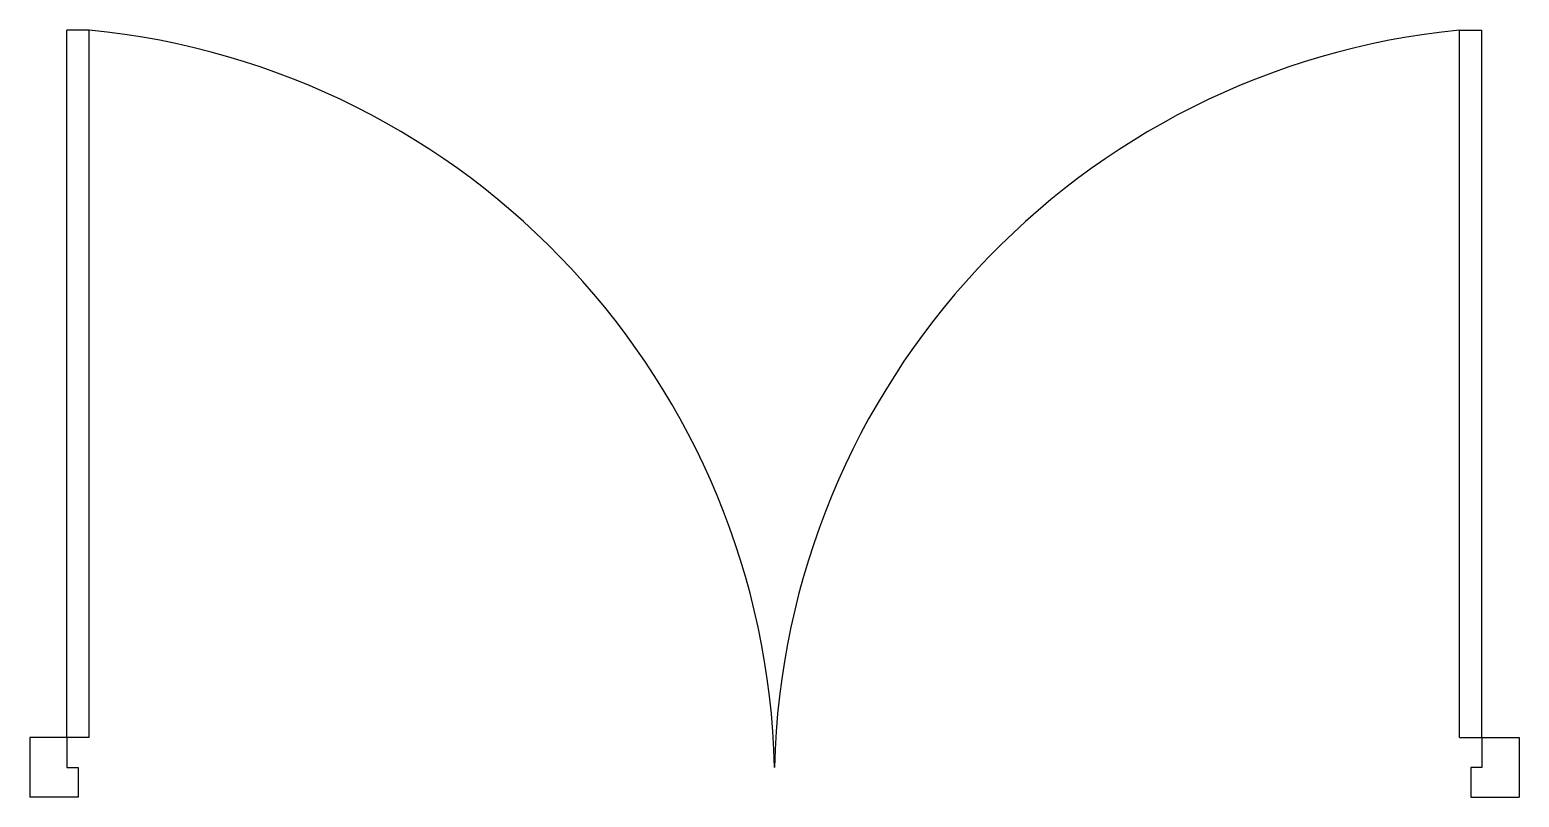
# Model space of a CAD drawing. Header units: inches. Extents: x 4.54 to 5.54, y 2.55 to 3.07.
import ezdxf

# ---------------------------------------------------------------- set-up
doc = ezdxf.new("R2010")
doc.units = ezdxf.units.IN
doc.header["$MEASUREMENT"] = 0

msp = doc.modelspace()

# ---------------------------------------------------------------- linework, layer by layer
for p, q in [((4.5833, 3.0667), (4.5683, 3.0667)), ((4.5683, 2.592), (4.5683, 3.0667)), ((4.5833, 2.592), (4.5833, 3.067)), ((5.5033, 2.592), (5.5033, 3.067)), ((5.5033, 3.0667), (5.5183, 3.0667)), ((5.5183, 2.592), (5.5183, 3.0667)), ((4.5833, 2.592), (4.5433, 2.592)), ((4.5433, 2.592), (4.5433, 2.552)), ((4.5683, 2.592), (4.5683, 2.572)), ((5.5033, 2.592), (5.5433, 2.592)), ((5.5183, 2.592), (5.5183, 2.572)), ((5.5433, 2.592), (5.5433, 2.552)), ((4.5683, 2.572), (4.5758, 2.572)), ((4.5758, 2.572), (4.5758, 2.552)), ((5.5183, 2.572), (5.5108, 2.572)), ((5.5108, 2.572), (5.5108, 2.552)), ((4.5758, 2.552), (4.5433, 2.552)), ((5.5108, 2.552), (5.5433, 2.552))]:
    msp.add_line(p, q)
for centre, start, end in [((4.5337, 2.5594), 1.4129, 84.4167), ((5.5529, 2.5594), 95.5833, 178.5871)]:
    msp.add_arc(centre, 0.5098, start, end)

doc.saveas('drawing.dxf')
